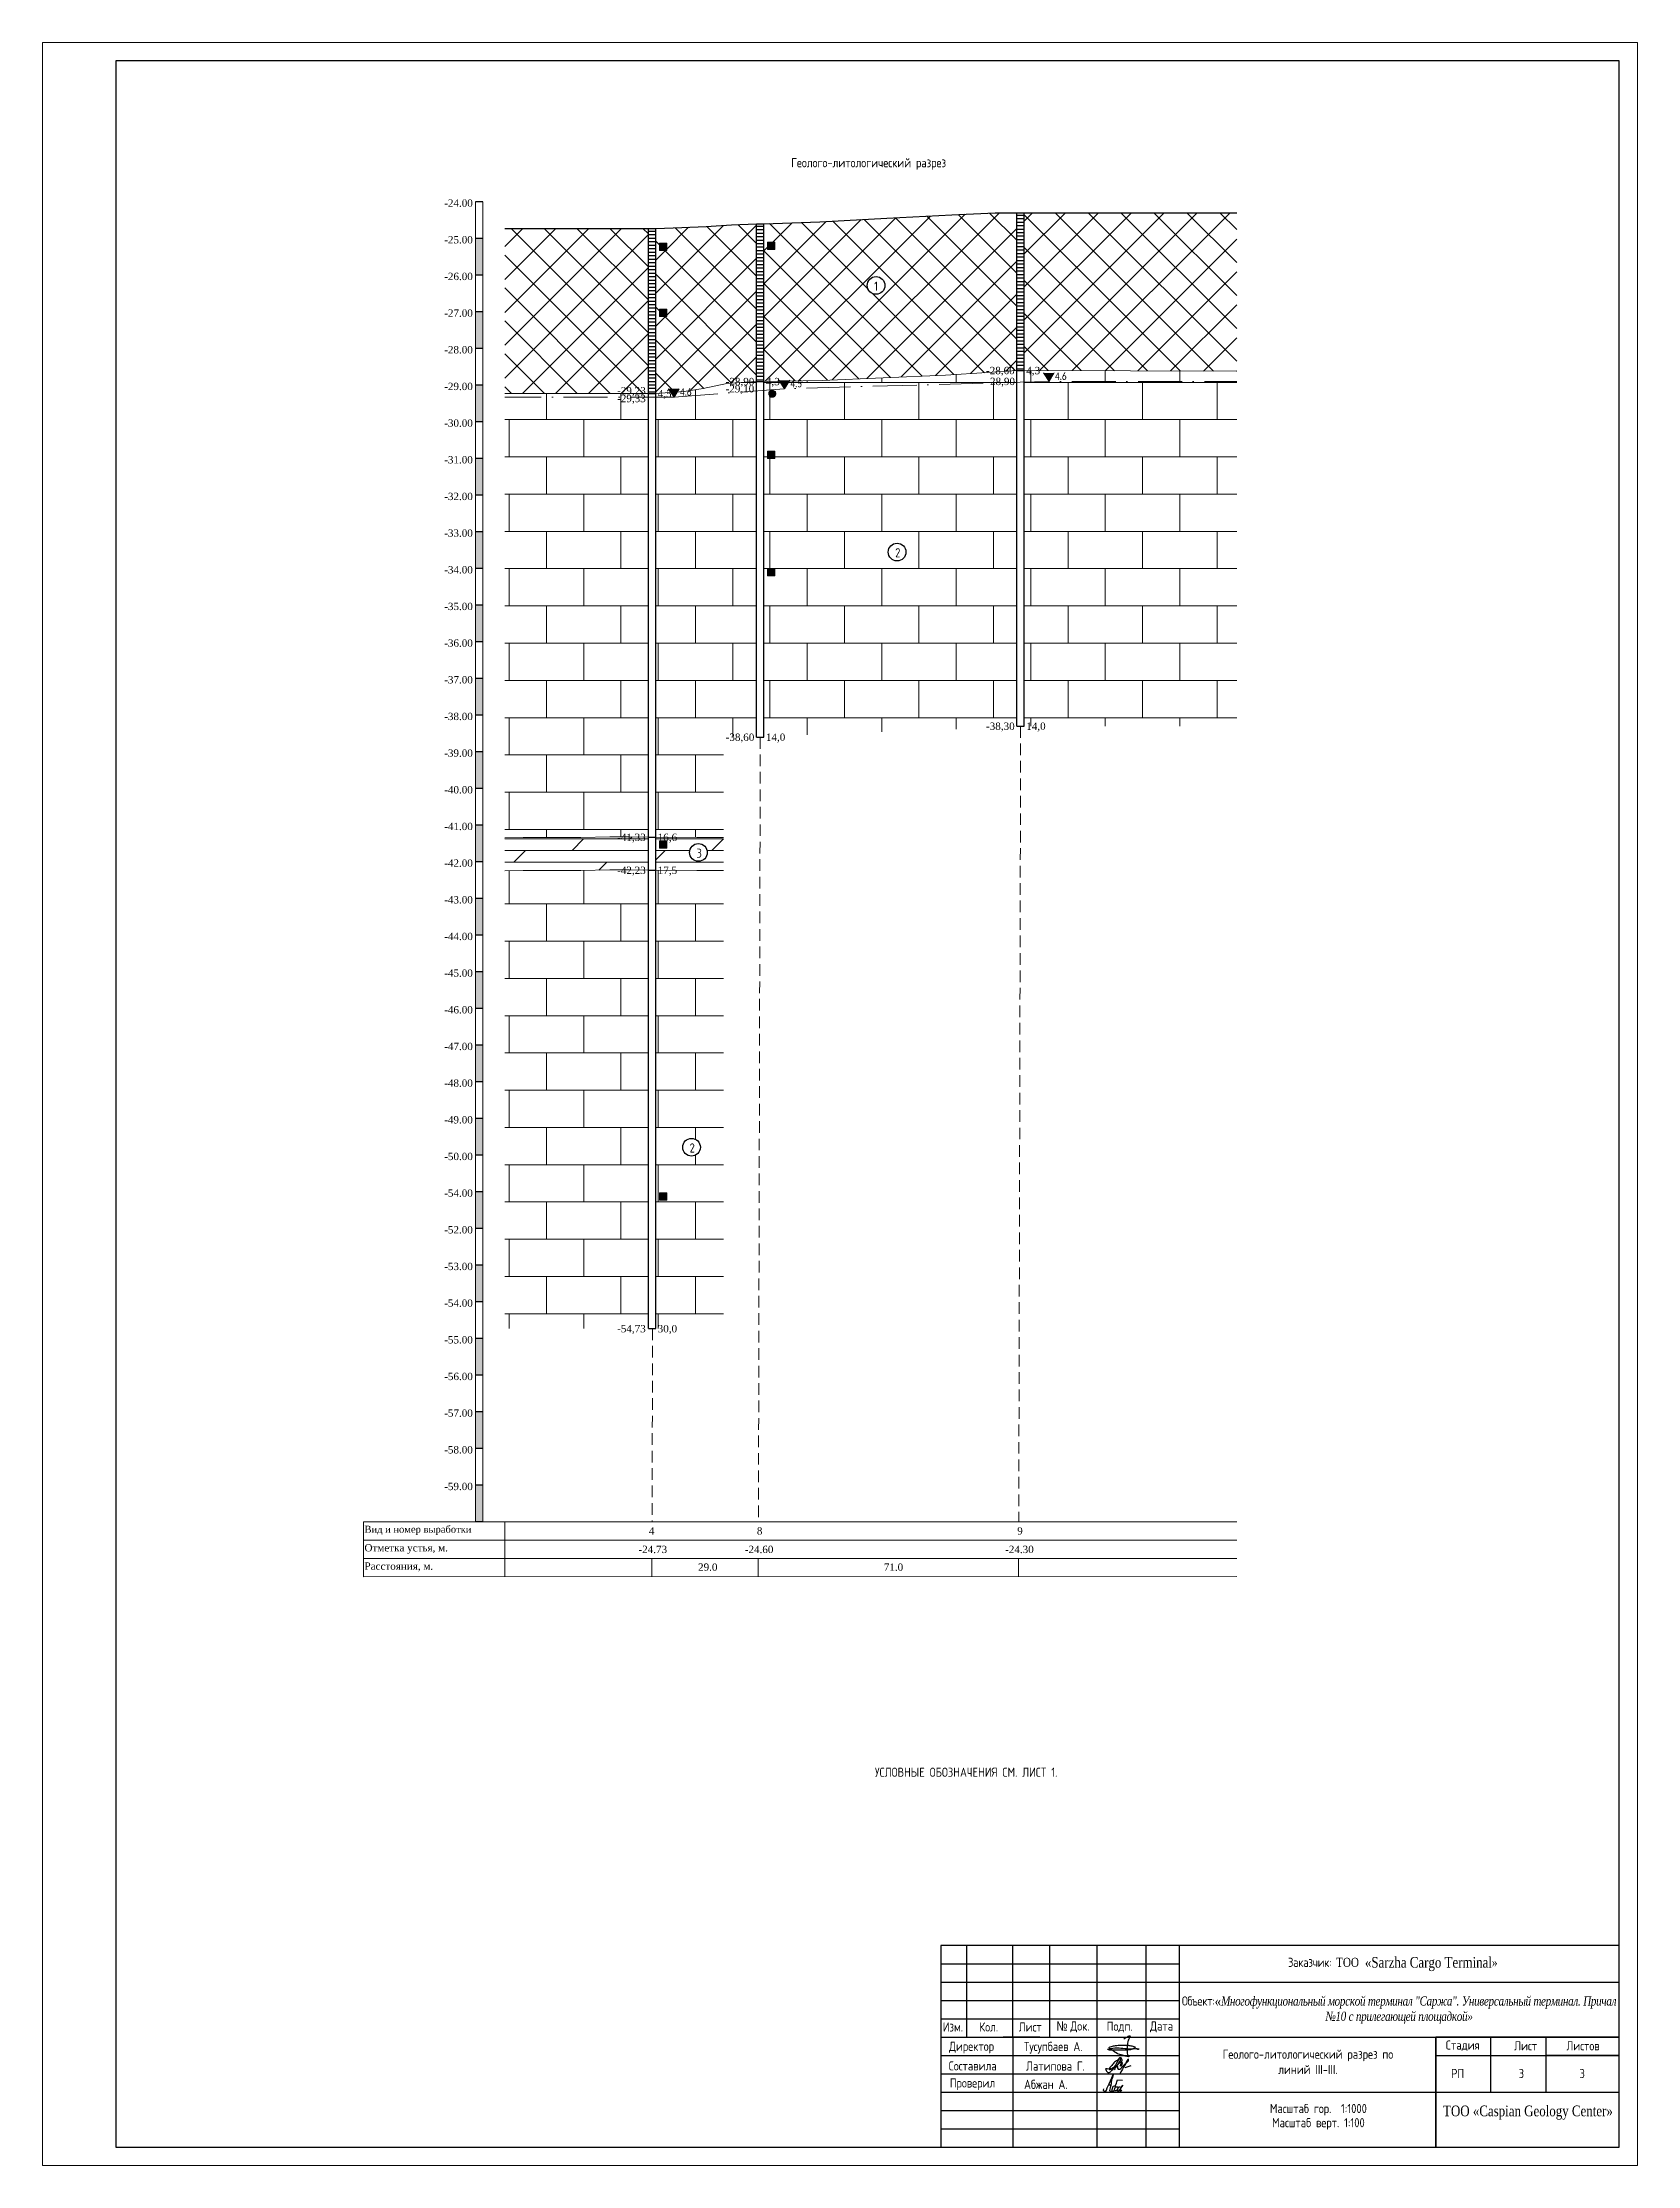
# Model space of a CAD drawing. Header units: millimetres. Extents: x 19501 to 20861, y 4502 to 5081.
# Drawn here: x 20426 to 20861, y 4502 to 5081 of the extents above; entities that cross this region are included whole.
import ezdxf

# ---------------------------------------------------------------- set-up
doc = ezdxf.new("R2010")
doc.units = ezdxf.units.MM
for name, pattern in [('ACAD_ISO03W100', [30, 12, -18]), ('ACAD_ISO10W100', [18, 12, -3, 0, -3]), ('HIDDEN2', [4.7625, 3.175, -1.5875])]:
    doc.linetypes.add(name, pattern=pattern)
for name, color, linetype, lineweight in [('ВодаГ', 160, 'ACAD_ISO03W100', 25), ('Известняк', 86, 'Continuous', 15), ('Мергель полускальный', 137, 'Continuous', 15), ('монолит', 1, 'Continuous', 9), ('Насып-навал грунта', 36, 'Continuous', 15), ('Рамка 1', 3, 'Continuous', 50)]:
    doc.layers.add(name, color=color, linetype=linetype, lineweight=lineweight)
doc.layers.add('керн', color=7, linetype='Continuous')
doc.layers.add('Рамка проb', color=7, linetype='Continuous')
doc.styles.add('roman', font='times.ttf')
doc.styles.add('simples.shx', font='simplex.shx', dxfattribs={"width": 0.8, "height": 2.5})
doc.styles.add('STYLE1', font='simplex.shx', dxfattribs={"width": 0.8})

msp = doc.modelspace()

# ---------------------------------------------------------------- hatches: boundary and pattern name
h = msp.add_hatch()
h.set_pattern_fill('LINE', color=256, scale=0.3)
h.set_pattern_definition([(0, (-730781.7391, -5112699.8609), (0, 0.9525), [])])
h.paths.add_polyline_path([(20621.14, 4988.85), (20623.14, 4988.85), (20623.14, 5031.85), (20621.14, 5031.85)])
h = msp.add_hatch()
h.set_pattern_fill('LINE', color=256, scale=0.3)
h.set_pattern_definition([(0, (-730710.7391, -5112696.8609), (0, 0.9525), [])])
h.paths.add_polyline_path([(20692.14, 4991.85), (20694.14, 4991.85), (20694.14, 5034.85), (20692.14, 5034.85)])
at = {"lineweight": 13}
for points in [[(20546.53, 5027.85), (20544.53, 5027.85), (20544.53, 5017.85), (20546.53, 5017.85)], [(20546.53, 5007.85), (20544.53, 5007.85), (20544.53, 4997.85), (20546.53, 4997.85)], [(20546.53, 4987.85), (20544.53, 4987.85), (20544.53, 4977.85), (20546.53, 4977.85)], [(20546.53, 4967.85), (20544.53, 4967.85), (20544.53, 4957.85), (20546.53, 4957.85)], [(20546.53, 4947.85), (20544.53, 4947.85), (20544.53, 4937.85), (20546.53, 4937.85)], [(20546.53, 4927.85), (20544.53, 4927.85), (20544.53, 4917.85), (20546.53, 4917.85)], [(20546.53, 4907.85), (20544.53, 4907.85), (20544.53, 4897.85), (20546.53, 4897.85)], [(20546.53, 4887.85), (20544.53, 4887.85), (20544.53, 4877.85), (20546.53, 4877.85)], [(20546.53, 4867.85), (20544.53, 4867.85), (20544.53, 4857.85), (20546.53, 4857.85)], [(20546.53, 4847.85), (20544.53, 4847.85), (20544.53, 4837.85), (20546.53, 4837.85)], [(20546.53, 4827.85), (20544.53, 4827.85), (20544.53, 4817.85), (20546.53, 4817.85)], [(20546.53, 4807.85), (20544.53, 4807.85), (20544.53, 4797.85), (20546.53, 4797.85)], [(20546.53, 4787.85), (20544.53, 4787.85), (20544.53, 4777.85), (20546.53, 4777.85)], [(20546.53, 4767.85), (20544.53, 4767.85), (20544.53, 4757.85), (20546.53, 4757.85)], [(20546.53, 4747.85), (20544.53, 4747.85), (20544.53, 4737.85), (20546.53, 4737.85)], [(20546.53, 4727.85), (20544.53, 4727.85), (20544.53, 4717.85), (20546.53, 4717.85)], [(20546.53, 4707.85), (20544.53, 4707.85), (20544.53, 4697.85), (20546.53, 4697.85)], [(20546.53, 4687.85), (20544.53, 4687.85), (20544.53, 4677.85), (20546.53, 4677.85)]]:
    msp.add_hatch(color=251, dxfattribs=at).paths.add_polyline_path(points)
h = msp.add_hatch()
h.set_pattern_fill('LINE', color=256, scale=0.3)
h.set_pattern_definition([(0, (-730811.2399, -5112703.1609), (0, 0.9525), [])])
h.paths.add_polyline_path([(20591.64, 4985.55), (20593.64, 4985.55), (20593.64, 5030.55), (20591.64, 5030.55)])
at = {"lineweight": 13, "ltscale": 0.5}
for points in [[(20702.33, 4991.13), (20699.37, 4991.13), (20700.92, 4988.85)], [(20600.05, 4986.83), (20597.09, 4986.83), (20598.64, 4984.55)], [(20630.18, 4989.13), (20627.22, 4989.13), (20628.77, 4986.85)]]:
    msp.add_hatch(color=5, dxfattribs=at).paths.add_polyline_path(points)
at = {"layer": 'ВодаГ', "lineweight": 13, "ltscale": 0.2}
msp.add_hatch(color=256, dxfattribs=at).paths.add_polyline_path([(20626.39, 4985.55, 1), (20624.32, 4985.55, 1)])
at = {"layer": 'Известняк'}
h = msp.add_hatch(dxfattribs=at)
h.set_pattern_fill('AR-B816', color=256, scale=0.05, style=0)
h.paths.add_polyline_path([(20591.64, 4985.55), (20552.49, 4985.55), (20552.49, 4864.38), (20557.54, 4864.47), (20565.68, 4864.47), (20573.25, 4864.44), (20581.15, 4864.6), (20586.54, 4864.6), (20591.64, 4864.55)])
h.paths.add_polyline_path([(20621.14, 4988.85), (20613.02, 4988.3), (20606.62, 4986.88), (20601.45, 4986.11), (20599.52, 4985.97), (20598.64, 4984.55), (20597.76, 4985.84), (20593.64, 4985.55), (20593.64, 4864.55), (20604.85, 4864.49), (20612.18, 4864.44), (20612.18, 4891.96), (20621.14, 4891.85)])
h.paths.add_polyline_path([(20692.14, 4991.85), (20684.07, 4991.26), (20672.69, 4990.53), (20655.7, 4989.85), (20639.02, 4989.1), (20630.08, 4988.96), (20628.77, 4986.85), (20627.37, 4988.92), (20623.14, 4988.85), (20623.14, 4891.85), (20647.45, 4893.03), (20673.96, 4893.87), (20692.14, 4894.85)])
h.paths.add_polyline_path([(20657.07, 4942.29, -1), (20661.89, 4942.29, -1)], flags=16)
h.paths.add_polyline_path([(20626.14, 4935.85), (20624.14, 4935.85), (20624.14, 4937.85), (20626.14, 4937.85)], flags=16)
h.paths.add_polyline_path([(20626.14, 4967.85), (20624.14, 4967.85), (20624.14, 4969.85), (20626.14, 4969.85)], flags=16)
h.paths.add_polyline_path([(20624.32, 4985.55, -1), (20626.39, 4985.55, -1)], flags=16)
h.paths.add_polyline_path([(20752.09, 4991.6), (20694.14, 4991.85), (20694.14, 4894.85), (20752.09, 4894.85)])
h.paths.add_polyline_path([(20591.64, 4855.55), (20586.54, 4855.6), (20581.15, 4855.6), (20573.25, 4855.44), (20565.68, 4855.47), (20557.54, 4855.47), (20552.49, 4855.38), (20552.49, 4730.55), (20591.64, 4730.55)])
h.paths.add_polyline_path([(20612.18, 4855.44), (20604.85, 4855.49), (20593.64, 4855.55), (20593.64, 4730.55), (20612.18, 4730.55)])
h.paths.add_polyline_path([(20605.82, 4779.98, -1), (20601.01, 4779.98, -1)], flags=16)
h.paths.add_polyline_path([(20596.64, 4767.55), (20596.64, 4765.55), (20594.64, 4765.55), (20594.64, 4767.55)], flags=16)
h.paths.add_polyline_path([(20582.51, 4982.03), (20591.14, 4982.03), (20591.14, 4986.3), (20582.51, 4986.3)], flags=9)
h.paths.add_polyline_path([(20582.51, 4984.16), (20591.14, 4984.16), (20591.14, 4988.43), (20582.51, 4988.43)], flags=9)
h.paths.add_polyline_path([(20582.51, 4862.36), (20591.14, 4862.36), (20591.14, 4866.63), (20582.51, 4866.63)], flags=9)
h.paths.add_polyline_path([(20612.09, 4984.69), (20620.72, 4984.69), (20620.72, 4988.96), (20612.09, 4988.96)], flags=9)
h.paths.add_polyline_path([(20612.13, 4986.66), (20620.75, 4986.66), (20620.75, 4990.93), (20612.13, 4990.93)], flags=9)
h.paths.add_polyline_path([(20593.65, 4983.36), (20598.35, 4983.36), (20598.35, 4987.63), (20593.65, 4987.63)], flags=24)
h.paths.add_polyline_path([(20599.71, 4983.56), (20603.9, 4983.56), (20603.9, 4988.41), (20599.71, 4988.41)], flags=24)
h.paths.add_polyline_path([(20593.35, 4862.36), (20599.52, 4862.36), (20599.52, 4866.63), (20593.35, 4866.63)], flags=9)
h.paths.add_polyline_path([(20612.13, 4889.66), (20620.75, 4889.66), (20620.75, 4893.93), (20612.13, 4893.93)], flags=24)
h.paths.add_polyline_path([(20683.2, 4986.69), (20691.83, 4986.69), (20691.83, 4990.96), (20683.2, 4990.96)], flags=24)
h.paths.add_polyline_path([(20658.33, 4940.22), (20660.92, 4940.22), (20660.92, 4943.97), (20658.33, 4943.97)], flags=8)
h.paths.add_polyline_path([(20683.13, 4989.66), (20691.75, 4989.66), (20691.75, 4993.93), (20683.13, 4993.93)], flags=9)
h.paths.add_polyline_path([(20623.15, 4986.66), (20627.85, 4986.66), (20627.85, 4990.93), (20623.15, 4990.93)], flags=24)
h.paths.add_polyline_path([(20629.84, 4985.88), (20634.03, 4985.88), (20634.03, 4990.73), (20629.84, 4990.73)], flags=24)
h.paths.add_polyline_path([(20683.13, 4892.66), (20691.75, 4892.66), (20691.75, 4896.93), (20683.13, 4896.93)], flags=25)
h.paths.add_polyline_path([(20622.85, 4889.66), (20629.02, 4889.66), (20629.02, 4893.93), (20622.85, 4893.93)], flags=9)
h.paths.add_polyline_path([(20694.15, 4989.66), (20698.85, 4989.66), (20698.85, 4993.93), (20694.15, 4993.93)], flags=9)
h.paths.add_polyline_path([(20701.98, 4987.86), (20706.17, 4987.86), (20706.17, 4992.71), (20701.98, 4992.71)], flags=9)
h.paths.add_polyline_path([(20693.85, 4892.66), (20700.02, 4892.66), (20700.02, 4896.93), (20693.85, 4896.93)], flags=9)
h.paths.add_polyline_path([(20582.51, 4853.36), (20591.14, 4853.36), (20591.14, 4857.63), (20582.51, 4857.63)], flags=9)
h.paths.add_polyline_path([(20582.51, 4728.36), (20591.14, 4728.36), (20591.14, 4732.63), (20582.51, 4732.63)], flags=9)
h.paths.add_polyline_path([(20602.27, 4777.91), (20604.85, 4777.91), (20604.85, 4781.66), (20602.27, 4781.66)], flags=8)
h.paths.add_polyline_path([(20593.35, 4853.36), (20599.52, 4853.36), (20599.52, 4857.63), (20593.35, 4857.63)], flags=9)
h.paths.add_polyline_path([(20593.58, 4728.36), (20599.75, 4728.36), (20599.75, 4732.63), (20593.58, 4732.63)], flags=9)
at = {"layer": 'керн', "lineweight": 13, "ltscale": 0.9}
for points in [[(20626.14, 4967.85), (20626.14, 4969.85), (20624.14, 4969.85), (20624.14, 4967.85)], [(20626.14, 4935.85), (20626.14, 4937.85), (20624.14, 4937.85), (20624.14, 4935.85)], [(20596.64, 4861.55), (20596.64, 4863.55), (20594.64, 4863.55), (20594.64, 4861.55)], [(20596.64, 4765.55), (20596.64, 4767.55), (20594.64, 4767.55), (20594.64, 4765.55)]]:
    msp.add_hatch(color=8, dxfattribs=at).paths.add_polyline_path(points)
at = {"layer": 'Мергель полускальный'}
h = msp.add_hatch(dxfattribs=at)
h.set_pattern_fill('DOLMIT', color=256, scale=0.5, style=0)
h.paths.add_polyline_path([(20591.64, 4864.55), (20586.54, 4864.6), (20581.15, 4864.6), (20573.25, 4864.44), (20565.68, 4864.47), (20557.54, 4864.47), (20552.49, 4864.38), (20552.49, 4855.38), (20557.54, 4855.47), (20565.68, 4855.47), (20573.25, 4855.44), (20581.15, 4855.6), (20586.54, 4855.6), (20591.64, 4855.55)])
h.paths.add_polyline_path([(20612.18, 4864.44), (20604.85, 4864.49), (20593.64, 4864.55), (20593.64, 4855.55), (20604.85, 4855.49), (20612.18, 4855.44)])
h.paths.add_polyline_path([(20596.64, 4861.55), (20594.64, 4861.55), (20594.64, 4863.55), (20596.64, 4863.55)], flags=16)
h.paths.add_polyline_path([(20602.9, 4860.37, -1), (20607.71, 4860.37, -1)], flags=16)
h.paths.add_polyline_path([(20582.51, 4853.36), (20591.14, 4853.36), (20591.14, 4857.63), (20582.51, 4857.63)], flags=9)
h.paths.add_polyline_path([(20582.51, 4862.36), (20591.14, 4862.36), (20591.14, 4866.63), (20582.51, 4866.63)], flags=9)
h.paths.add_polyline_path([(20604.16, 4858.3), (20606.74, 4858.3), (20606.74, 4862.05), (20604.16, 4862.05)], flags=8)
h.paths.add_polyline_path([(20593.35, 4853.36), (20599.52, 4853.36), (20599.52, 4857.63), (20593.35, 4857.63)], flags=9)
h.paths.add_polyline_path([(20593.35, 4862.36), (20599.52, 4862.36), (20599.52, 4866.63), (20593.35, 4866.63)], flags=9)
at = {"layer": 'монолит', "lineweight": 13, "ltscale": 0.9}
for points in [[(20596.64, 5024.55), (20596.64, 5026.55), (20594.64, 5026.55), (20594.64, 5024.55)], [(20626.14, 5024.85), (20626.14, 5026.85), (20624.14, 5026.85), (20624.14, 5024.85)], [(20596.64, 5006.55), (20596.64, 5008.55), (20594.64, 5008.55), (20594.64, 5006.55)]]:
    msp.add_hatch(color=256, dxfattribs=at).paths.add_polyline_path(points)
at = {"layer": 'Насып-навал грунта', "lineweight": 13}
h = msp.add_hatch(dxfattribs=at)
h.set_pattern_fill('NET', color=256, scale=2, angle=45, style=0)
h.paths.add_polyline_path([(20591.64, 5030.55), (20552.49, 5030.55), (20552.49, 4985.55), (20591.64, 4985.55)])
h.paths.add_polyline_path([(20621.14, 5031.85), (20614.3, 5031.52), (20607.44, 5031.04), (20600.77, 5030.8), (20593.64, 5030.55), (20593.64, 4985.55), (20601.45, 4986.11), (20606.62, 4986.88), (20613.02, 4988.3), (20621.14, 4988.85)])
h.paths.add_polyline_path([(20596.64, 5006.55), (20594.64, 5006.55), (20594.64, 5008.55), (20596.64, 5008.55)], flags=16)
h.paths.add_polyline_path([(20596.64, 5024.55), (20594.64, 5024.55), (20594.64, 5026.55), (20596.64, 5026.55)], flags=16)
h.paths.add_polyline_path([(20692.14, 5034.85), (20686.2, 5034.83), (20674.36, 5034.22), (20656.68, 5033.36), (20638.39, 5032.38), (20623.14, 5031.85), (20623.14, 4988.85), (20639.02, 4989.1), (20655.7, 4989.85), (20672.69, 4990.53), (20684.07, 4991.26), (20692.14, 4991.85)])
h.paths.add_polyline_path([(20651.34, 5015, -1), (20656.15, 5015, -1)], flags=16)
h.paths.add_polyline_path([(20626.14, 5024.85), (20624.14, 5024.85), (20624.14, 5026.85), (20626.14, 5026.85)], flags=16)
h.paths.add_polyline_path([(20752.09, 5034.85), (20694.14, 5034.85), (20694.14, 4991.85), (20752.09, 4991.6)])
h.paths.add_polyline_path([(20582.51, 4982.03), (20591.14, 4982.03), (20591.14, 4986.3), (20582.51, 4986.3)], flags=9)
h.paths.add_polyline_path([(20582.51, 4984.16), (20591.14, 4984.16), (20591.14, 4988.43), (20582.51, 4988.43)], flags=9)
h.paths.add_polyline_path([(20612.09, 4984.69), (20620.72, 4984.69), (20620.72, 4988.96), (20612.09, 4988.96)], flags=9)
h.paths.add_polyline_path([(20612.13, 4986.66), (20620.75, 4986.66), (20620.75, 4990.93), (20612.13, 4990.93)], flags=24)
h.paths.add_polyline_path([(20593.65, 4983.36), (20598.35, 4983.36), (20598.35, 4987.63), (20593.65, 4987.63)], flags=9)
h.paths.add_polyline_path([(20599.71, 4983.56), (20603.9, 4983.56), (20603.9, 4988.41), (20599.71, 4988.41)], flags=9)
h.paths.add_polyline_path([(20652.6, 5012.93), (20654.32, 5012.93), (20654.32, 5016.68), (20652.6, 5016.68)], flags=8)
h.paths.add_polyline_path([(20683.13, 4989.66), (20691.75, 4989.66), (20691.75, 4993.93), (20683.13, 4993.93)], flags=25)
h.paths.add_polyline_path([(20623.15, 4986.66), (20627.85, 4986.66), (20627.85, 4990.93), (20623.15, 4990.93)], flags=9)
h.paths.add_polyline_path([(20629.84, 4985.88), (20634.03, 4985.88), (20634.03, 4990.73), (20629.84, 4990.73)], flags=9)
h.paths.add_polyline_path([(20694.15, 4989.66), (20698.85, 4989.66), (20698.85, 4993.93), (20694.15, 4993.93)], flags=9)
h.paths.add_polyline_path([(20701.98, 4987.86), (20706.17, 4987.86), (20706.17, 4992.71), (20701.98, 4992.71)], flags=9)

# ---------------------------------------------------------------- linework, layer by layer
at = {"color": 7, "lineweight": 13}
for p, q in [((20544.53, 5037.85), (20544.53, 4677.85)), ((20546.53, 4677.85), (20546.53, 5037.85)), ((20513.99, 4677.85), (20513.99, 4662.85)), ((20513.99, 4677.85), (20752.09, 4677.85)), ((20513.99, 4672.85), (20752.09, 4672.85)), ((20513.99, 4667.85), (20752.09, 4667.85)), ((20592.63, 4667.85), (20592.63, 4662.86)), ((20621.63, 4667.85), (20621.63, 4662.86)), ((20692.63, 4667.85), (20692.63, 4662.86)), ((20513.99, 4662.85), (20752.09, 4662.87))]:
    msp.add_line(p, q, dxfattribs=at)
at = {"color": 7}
for p, q in [((20546.53, 5037.85), (20544.53, 5037.85)), ((20546.53, 5037.85), (20544.53, 5037.85)), ((20546.53, 5027.85), (20544.53, 5027.85)), ((20546.53, 5027.85), (20544.53, 5027.85)), ((20546.53, 5017.85), (20544.53, 5017.85)), ((20546.53, 5017.85), (20544.53, 5017.85)), ((20546.53, 5007.85), (20544.53, 5007.85)), ((20546.53, 5007.85), (20544.53, 5007.85)), ((20546.53, 4997.85), (20544.53, 4997.85)), ((20546.53, 4997.85), (20544.53, 4997.85)), ((20546.53, 4987.85), (20544.53, 4987.85)), ((20546.53, 4987.85), (20544.53, 4987.85)), ((20546.53, 4977.85), (20544.53, 4977.85)), ((20546.53, 4977.85), (20544.53, 4977.85)), ((20546.53, 4967.85), (20544.53, 4967.85)), ((20546.53, 4967.85), (20544.53, 4967.85)), ((20546.53, 4957.85), (20544.53, 4957.85)), ((20546.53, 4957.85), (20544.53, 4957.85)), ((20546.53, 4947.85), (20544.53, 4947.85)), ((20546.53, 4947.85), (20544.53, 4947.85)), ((20546.53, 4937.85), (20544.53, 4937.85)), ((20546.53, 4937.85), (20544.53, 4937.85)), ((20546.53, 4927.85), (20544.53, 4927.85)), ((20546.53, 4927.85), (20544.53, 4927.85)), ((20546.53, 4917.85), (20544.53, 4917.85)), ((20546.53, 4917.85), (20544.53, 4917.85)), ((20546.53, 4907.85), (20544.53, 4907.85)), ((20546.53, 4907.85), (20544.53, 4907.85)), ((20546.53, 4897.85), (20544.53, 4897.85)), ((20546.53, 4897.85), (20544.53, 4897.85)), ((20546.53, 4887.85), (20544.53, 4887.85)), ((20546.53, 4887.85), (20544.53, 4887.85)), ((20546.53, 4877.85), (20544.53, 4877.85)), ((20546.53, 4877.85), (20544.53, 4877.85)), ((20546.53, 4867.85), (20544.53, 4867.85)), ((20546.53, 4867.85), (20544.53, 4867.85)), ((20546.53, 4857.85), (20544.53, 4857.85)), ((20546.53, 4857.85), (20544.53, 4857.85)), ((20546.53, 4847.85), (20544.53, 4847.85)), ((20546.53, 4847.85), (20544.53, 4847.85)), ((20546.53, 4837.85), (20544.53, 4837.85)), ((20546.53, 4837.85), (20544.53, 4837.85)), ((20546.53, 4827.85), (20544.53, 4827.85)), ((20546.53, 4827.85), (20544.53, 4827.85)), ((20546.53, 4817.85), (20544.53, 4817.85)), ((20546.53, 4817.85), (20544.53, 4817.85)), ((20546.53, 4807.85), (20544.53, 4807.85)), ((20546.53, 4807.85), (20544.53, 4807.85)), ((20546.53, 4797.85), (20544.53, 4797.85)), ((20546.53, 4797.85), (20544.53, 4797.85)), ((20546.53, 4787.85), (20544.53, 4787.85)), ((20546.53, 4787.85), (20544.53, 4787.85)), ((20546.53, 4777.85), (20544.53, 4777.85)), ((20546.53, 4777.85), (20544.53, 4777.85)), ((20546.53, 4767.85), (20544.53, 4767.85)), ((20546.53, 4767.85), (20544.53, 4767.85)), ((20546.53, 4757.85), (20544.53, 4757.85)), ((20546.53, 4757.85), (20544.53, 4757.85)), ((20546.53, 4747.85), (20544.53, 4747.85)), ((20546.53, 4747.85), (20544.53, 4747.85)), ((20546.53, 4737.85), (20544.53, 4737.85)), ((20546.53, 4737.85), (20544.53, 4737.85)), ((20546.53, 4727.85), (20544.53, 4727.85)), ((20546.53, 4727.85), (20544.53, 4727.85)), ((20546.53, 4717.85), (20544.53, 4717.85)), ((20546.53, 4717.85), (20544.53, 4717.85)), ((20546.53, 4707.85), (20544.53, 4707.85)), ((20546.53, 4707.85), (20544.53, 4707.85)), ((20546.53, 4697.85), (20544.53, 4697.85)), ((20546.53, 4697.85), (20544.53, 4697.85)), ((20546.53, 4687.85), (20544.53, 4687.85)), ((20546.53, 4687.85), (20544.53, 4687.85)), ((20546.53, 4677.85), (20544.53, 4677.85)), ((20546.53, 4677.85), (20544.53, 4677.85))]:
    msp.add_line(p, q, dxfattribs=at)
for p, q in [((20621.14, 4891.85), (20621.14, 5031.85)), ((20623.14, 4891.85), (20623.14, 5031.85)), ((20692.14, 4894.85), (20692.14, 5034.85)), ((20694.14, 4894.85), (20694.14, 5034.85)), ((20591.64, 4730.55), (20591.64, 5030.55)), ((20593.64, 4730.55), (20593.64, 5030.55)), ((20856.41, 4562.27), (20671.41, 4562.27)), ((20671.41, 4562.27), (20671.41, 4507.27)), ((20671.41, 4557.27), (20736.41, 4557.27)), ((20678.41, 4562.27), (20678.41, 4537.27)), ((20691.08, 4537.27), (20691.08, 4562.27)), ((20701.08, 4562.27), (20701.08, 4537.27)), ((20714.08, 4507.27), (20714.08, 4562.27)), ((20727.39, 4507.27), (20727.39, 4562.27)), ((20736.41, 4562.27), (20736.41, 4507.27)), ((20671.41, 4552.27), (20856.41, 4552.27)), ((20671.41, 4547.27), (20736.41, 4547.27)), ((20671.41, 4542.27), (20736.41, 4542.27)), ((20671.41, 4537.27), (20856.41, 4537.27)), ((20678.41, 4537.27), (20688.41, 4537.27)), ((20698.41, 4537.27), (20688.41, 4537.27)), ((20691.08, 4537.27), (20691.08, 4507.27)), ((20806.41, 4537.27), (20806.41, 4532.27)), ((20856.41, 4537.27), (20806.41, 4537.27)), ((20806.41, 4507.27), (20806.41, 4537.27)), ((20806.41, 4537.27), (20806.41, 4507.27)), ((20821.41, 4522.27), (20821.41, 4537.27)), ((20821.41, 4537.27), (20836.41, 4537.27)), ((20671.41, 4532.27), (20736.41, 4532.27)), ((20806.41, 4532.27), (20856.41, 4532.27)), ((20856.41, 4532.27), (20836.41, 4532.27)), ((20671.41, 4527.27), (20736.41, 4527.27)), ((20671.41, 4522.27), (20856.41, 4522.27)), ((20671.41, 4517.27), (20736.41, 4517.27)), ((20671.41, 4512.27), (20736.41, 4512.27))]:
    msp.add_line(p, q)
at = {"color": 5, "lineweight": 13, "ltscale": 0.5}
for p, q in [((20700.92, 4988.85), (20699.37, 4991.13)), ((20702.33, 4991.13), (20700.92, 4988.85)), ((20598.64, 4984.55), (20597.09, 4986.83)), ((20600.05, 4986.83), (20598.64, 4984.55)), ((20628.77, 4986.85), (20627.22, 4989.13)), ((20630.18, 4989.13), (20628.77, 4986.85))]:
    msp.add_line(p, q, dxfattribs=at)
at = {"linetype": 'HIDDEN2', "lineweight": 13}
for p, q in [((20693.17, 4894.85), (20692.66, 4677.85)), ((20622.16, 4891.85), (20621.66, 4677.85)), ((20592.79, 4730.55), (20592.66, 4677.85))]:
    msp.add_line(p, q, dxfattribs=at)
at = {"linetype": 'Continuous'}
msp.add_line((20836.41, 4537.27), (20836.41, 4522.27), dxfattribs=at)
at = {"color": 7, "lineweight": 30}
msp.add_lwpolyline([(20552.49, 5030.55), (20593.64, 5030.55), (20600.77, 5030.8), (20607.44, 5031.04), (20614.3, 5031.52), (20621.14, 5031.85), (20623.14, 5031.85), (20638.39, 5032.38), (20656.68, 5033.36), (20674.36, 5034.22), (20686.2, 5034.83), (20692.14, 5034.85), (20694.14, 5034.85), (20752.09, 5034.85)], dxfattribs=at)
at = {"color": 7, "lineweight": 15}
for points in [[(20552.49, 4985.55), (20593.64, 4985.55), (20601.45, 4986.11), (20606.62, 4986.88), (20613.02, 4988.3), (20621.14, 4988.85), (20623.14, 4988.85), (20639.02, 4989.1), (20655.7, 4989.85), (20672.69, 4990.53), (20684.07, 4991.26), (20692.14, 4991.85), (20694.14, 4991.85), (20752.09, 4991.6)], [(20552.49, 4864.38), (20552.49, 4864.38), (20557.54, 4864.47), (20565.68, 4864.47), (20573.25, 4864.44), (20581.15, 4864.6), (20586.54, 4864.6), (20591.64, 4864.55), (20593.64, 4864.55), (20604.85, 4864.49), (20612.18, 4864.44)], [(20552.49, 4855.38), (20552.49, 4855.38), (20557.54, 4855.47), (20565.68, 4855.47), (20573.25, 4855.44), (20581.15, 4855.6), (20586.54, 4855.6), (20591.64, 4855.55), (20593.64, 4855.55), (20604.85, 4855.49), (20612.18, 4855.44)]]:
    msp.add_lwpolyline(points, dxfattribs=at)
for points in [[(20692.14, 4991.85), (20694.14, 4991.85)], [(20591.64, 4985.55), (20593.64, 4985.55)], [(20621.14, 4988.85), (20623.14, 4988.85)], [(20692.14, 4894.85), (20694.14, 4894.85)], [(20621.14, 4891.85), (20623.14, 4891.85)], [(20591.64, 4864.55), (20593.64, 4864.55)], [(20591.64, 4855.55), (20593.64, 4855.55)], [(20591.64, 4730.55), (20593.64, 4730.55)]]:
    msp.add_lwpolyline(points)
at = {"color": 7, "lineweight": 13}
msp.add_lwpolyline([(20552.49, 4677.85), (20552.49, 4662.85)], dxfattribs=at)
at = {"color": 160, "elevation": 14.21}
msp.add_lwpolyline([(20721.68, 4529.03), (20723.31, 4529.56)], dxfattribs=at)
at = {"color": 160}
for points in [[(20715.77, 4523.21), (20715.71, 4522.83), (20715.88, 4522.61), (20716.4, 4522.57), (20716.63, 4522.85), (20716.77, 4523.45), (20717.03, 4524), (20717.31, 4524.56), (20718.02, 4526.22), (20718.38, 4527.14), (20718.29, 4526.62), (20718.13, 4526), (20717.98, 4525.62), (20717.84, 4524.73), (20717.75, 4524.1), (20717.59, 4523.49), (20717.44, 4522.73), (20717.56, 4522.58), (20717.93, 4522.57), (20718.04, 4522.68), (20718.15, 4522.53), (20718.58, 4522.55), (20718.78, 4522.85), (20718.87, 4523.32), (20719.03, 4523.7), (20719.08, 4523.9), (20718.65, 4523.88), (20718.37, 4523.87), (20718.24, 4523.65), (20718.18, 4523.46), (20718.09, 4523.2), (20718.01, 4522.92), (20718.04, 4522.68)], [(20717.18, 4524.3), (20717.77, 4524.28)], [(20719.03, 4523.7), (20719.44, 4523.71), (20719.65, 4523.69), (20719.65, 4523.33), (20719.56, 4523.11), (20719.32, 4522.77), (20719.2, 4522.68), (20718.93, 4522.64)], [(20719.08, 4523.9), (20719.16, 4524.25), (20719.27, 4524.72), (20719.37, 4525.14), (20719.61, 4525.66), (20720.95, 4525.55)], [(20719.85, 4523.65), (20719.65, 4523.33), (20719.46, 4522.74), (20719.43, 4522.63)], [(20720.26, 4523.63), (20719.96, 4523.61), (20719.81, 4523.44), (20719.65, 4523.33), (20719.61, 4523), (20719.58, 4522.73), (20719.62, 4522.57), (20719.95, 4522.56), (20720.34, 4522.97), (20720.52, 4523.49), (20720.75, 4523.94), (20721, 4524.18), (20720.52, 4523.49), (20720.34, 4522.97), (20720.3, 4522.57), (20720.57, 4522.67), (20720.73, 4522.92)]]:
    msp.add_lwpolyline(points, dxfattribs=at)
at = {"ltscale": 3}
for centre in [(20653.74, 5015), (20659.48, 4942.29), (20605.3, 4860.37), (20603.41, 4779.98)]:
    msp.add_circle(centre, 2.41, dxfattribs=at)
at = {"color": 5, "lineweight": 25}
msp.add_spline([(20721.34, 4536.81), (20721.88, 4537.15), (20722.29, 4537.4), (20722.77, 4537.64), (20722.99, 4537.68), (20722.99, 4537.41), (20722.82, 4537.08), (20722.33, 4535.68), (20722.2, 4534.18), (20722.3, 4532.59), (20722.56, 4532.17), (20722.71, 4531.9), (20722.59, 4531.92), (20719.62, 4532.76), (20717.85, 4533.89), (20717.29, 4534.5), (20717.63, 4534.67), (20718.74, 4534.94), (20719.43, 4535.04), (20720.63, 4535.12), (20721.97, 4535.1), (20722.96, 4534.99), (20723.48, 4534.9), (20724.03, 4534.75), (20724.41, 4534.43), (20723.98, 4534.16), (20723.09, 4533.86), (20721.46, 4533.72), (20719.66, 4533.71), (20717.68, 4533.74), (20717.14, 4533.81), (20716.86, 4533.96), (20716.99, 4534.01), (20721.64, 4534.23), (20724.59, 4534.15), (20725.15, 4534.1), (20725.35, 4533.96), (20725.06, 4533.88), (20725.02, 4534.03), (20725.49, 4534.07)], degree=3, dxfattribs=at)
at = {"color": 160}
for points in [[(20717.67, 4528.78, 14.21), (20717.34, 4528.65, 14.21), (20716.73, 4528.61, 14.21), (20716.39, 4528.7, 14.21), (20716.61, 4528.01, 14.21), (20716.99, 4527.66, 14.21), (20717.34, 4527.66, 14.21), (20717.67, 4527.81, 14.21), (20717.85, 4528.06, 14.21), (20718.33, 4528.48, 14.21), (20719.01, 4529.53, 14.21), (20719.83, 4531.05, 14.21), (20720.25, 4531.72, 14.21), (20720.6, 4531.67, 14.21), (20720.31, 4530.88, 14.21), (20719.43, 4529.54, 14.21), (20718.64, 4528.37, 14.21)], [(20719.41, 4529.42, 14.21), (20719.87, 4530, 14.21), (20720.4, 4530.48, 14.21), (20720.67, 4530.61, 14.21), (20720.82, 4530.17, 14.21), (20720.65, 4529.56, 14.21), (20720.43, 4529.38, 14.21), (20720.53, 4529.89, 14.21), (20720.76, 4530.53, 14.21), (20720.84, 4530.9, 14.21), (20720.75, 4531.23, 14.21), (20720.29, 4531.27, 14.21), (20719.72, 4531.05, 14.21), (20718.8, 4530.48, 14.21), (20718.04, 4529.56, 14.21), (20717.36, 4528.7, 14.21), (20717.34, 4528.54, 14.21), (20717.52, 4528.5, 14.21), (20718, 4528.74, 14.21), (20718.93, 4529.29, 14.21), (20719.37, 4529.45, 14.21), (20719.57, 4529.31, 14.21), (20719.56, 4528.79, 14.21), (20720.09, 4528.52, 14.21), (20720.73, 4529.03, 14.21), (20721.53, 4529.86, 14.21), (20722.16, 4530.39, 14.21), (20722.6, 4531.01, 14.21), (20722.56, 4531.28, 14.21), (20722.19, 4530.94, 14.21), (20721.75, 4530.02, 14.21), (20720.64, 4528.06, 14.21), (20720.16, 4527.2, 14.21)]]:
    msp.add_spline(points, degree=3, dxfattribs=at)
at = {"layer": 'ВодаГ', "linetype": 'ACAD_ISO10W100', "lineweight": 18, "flags": 128}
for points in [[(20598.64, 4984.55), (20628.77, 4986.85), (20700.92, 4988.85), (20752.09, 4988.85)], [(20598.64, 4984.55), (20552.49, 4984.55)]]:
    msp.add_lwpolyline(points, dxfattribs=at)
at = {"layer": 'ВодаГ', "lineweight": 13, "ltscale": 0.2}
msp.add_circle((20625.36, 4985.55), 1.04, dxfattribs=at)
at = {"layer": 'Рамка 1', "color": 7, "lineweight": 20}
msp.add_lwpolyline([(20861.41, 5081.27), (20861.41, 4502.27), (20426.41, 4502.27), (20426.41, 5081.27)], close=True, dxfattribs=at)
at = {"layer": 'Рамка 1', "color": 7, "lineweight": 30}
msp.add_lwpolyline([(20856.41, 4507.27), (20856.41, 5076.27), (20446.41, 5076.27), (20446.41, 4507.27)], close=True, dxfattribs=at)
at = {"layer": 'Рамка проb', "lineweight": 13, "ltscale": 2}
for p, q in [((20596.64, 5026.55), (20594.64, 5026.55)), ((20594.64, 5026.55), (20594.64, 5024.55)), ((20596.64, 5024.55), (20596.64, 5026.55)), ((20626.14, 5026.85), (20624.14, 5026.85)), ((20624.14, 5026.85), (20624.14, 5024.85)), ((20626.14, 5024.85), (20626.14, 5026.85)), ((20594.64, 5024.55), (20596.64, 5024.55)), ((20624.14, 5024.85), (20626.14, 5024.85)), ((20596.64, 5008.55), (20594.64, 5008.55)), ((20594.64, 5008.55), (20594.64, 5006.55)), ((20596.64, 5006.55), (20596.64, 5008.55)), ((20594.64, 5006.55), (20596.64, 5006.55)), ((20626.14, 4969.85), (20624.14, 4969.85)), ((20624.14, 4969.85), (20624.14, 4967.85)), ((20624.14, 4967.85), (20626.14, 4967.85)), ((20626.14, 4967.85), (20626.14, 4969.85)), ((20626.14, 4937.85), (20624.14, 4937.85)), ((20624.14, 4937.85), (20624.14, 4935.85)), ((20624.14, 4935.85), (20626.14, 4935.85)), ((20626.14, 4935.85), (20626.14, 4937.85)), ((20596.64, 4863.55), (20594.64, 4863.55)), ((20594.64, 4863.55), (20594.64, 4861.55)), ((20594.64, 4861.55), (20596.64, 4861.55)), ((20596.64, 4861.55), (20596.64, 4863.55)), ((20596.64, 4767.55), (20594.64, 4767.55)), ((20594.64, 4767.55), (20594.64, 4765.55)), ((20594.64, 4765.55), (20596.64, 4765.55)), ((20596.64, 4765.55), (20596.64, 4767.55))]:
    msp.add_line(p, q, dxfattribs=at)

# ---------------------------------------------------------------- texts
at = {"color": 7, "ltscale": 2, "style": 'simples.shx', "width": 0.8}
for s, p in [('1', (20653.22, 5013.56)), ('2', (20658.96, 4940.85)), ('3', (20604.78, 4858.93)), ('2', (20602.89, 4778.54))]:
    msp.add_text(s, height=2.5, dxfattribs=at).set_placement(p)
at = {"color": 0, "char_height": 2.5, "attachment_point": 5, "style": 'STYLE1'}
for s, insert, width in [('Геолого-литологический разрез', (20651.72, 5048.13), 118.8393), ('УСЛОВНЫЕ ОБОЗНАЧЕНИЯ СМ. ЛИСТ 1.', (20678.3, 4609.53), 118.8393), ('Изм.{\\Ftxt|c204; }', (20674.7, 4540.06), 10.4131), ('Кол.{\\Ftxt|c204; }', (20684.47, 4540.06), 11.8331), ('Лист{\\Ftxt|c204; }', (20695.78, 4540.06), 10.4131), ('{\\fArial|b0|i0|c204|p34;№ }Док.{\\Ftxt|c204; }', (20707.47, 4540.06), 12.1877), ('Подп.{\\Ftxt|c204; }', (20720.19, 4540.06), 10.7681), ('Дата{\\Ftxt|c204; }', (20731.62, 4540.06), 10.4531), ('Директор{\\Ftxt|c204; }', (20679.78, 4534.45), 17.5313), ('Тусупбаев А.', (20702.05, 4534.4), 24.9484), ('Геолого-литологический разрез по линий III-III.', (20771.52, 4530.55), 52.7703), ('Стадия{\\Ftxt|c204; }', (20813.73, 4534.92), 17.5328), ('Лист{\\Ftxt|c204; }', (20830.88, 4534.92), 15.0411), ('Листов{\\Ftxt|c204; }', (20846.53, 4534.92), 17.1773), ('Составила{\\Ftxt|c204; }', (20680.09, 4529.45), 21.0924), ('Латипова Г.{\\Ftxt|c204; }', (20702.66, 4529.4), 20.9651), ('РП', (20812.35, 4527.37), 11.1265), ('3', (20829.72, 4527.37), 10.4145), ('3', (20846.32, 4527.37), 10.4145), ('Проверил{\\Ftxt|c204; }', (20680.04, 4524.45), 19.5348), ('Абжан А.{\\Ftxt|c204; }', (20700.04, 4524.4), 17.5313), ('Масштаб гор.  1:1000{\\Ftxt|c204; }', (20774.37, 4517.48), 37.465), ('Масштаб верт. 1:100{\\Ftxt|c204; }', (20774.37, 4513.62), 37.465)]:
    msp.add_mtext(s, dxfattribs=dict(at, insert=insert, width=width))
at = {"color": 2, "attachment_point": 1, "style": 'roman'}
for s, insert, char_height, width, line_spacing_factor in [('{\\C256;-24.00}', (20535.97, 5038.47), 2, 8.3092, 0.72), ('{\\C256;-25.00}', (20535.97, 5028.47), 2, 8.3092, 0.72), ('{\\C256;-26.00}', (20535.97, 5018.47), 2, 8.3092, 0.72), ('{\\C256;-27.00}', (20535.97, 5008.47), 2, 8.3092, 0.72), ('{\\C256;-28.00}', (20535.97, 4998.47), 2, 8.3092, 0.72), ('{\\C256;4,3}', (20694.7, 4992.8), 2, 8.3092, 0.72), ('{\\C256;-29.00}', (20535.97, 4988.47), 2, 8.3092, 0.72), ('{\\C256;4,3}', (20623.7, 4989.8), 2, 8.3092, 0.72), ('{\\C256;-30.00}', (20535.97, 4978.47), 2, 8.3092, 0.72), ('{\\C256;-31.00}', (20535.97, 4968.47), 2, 8.3092, 0.72), ('{\\C256;-32.00}', (20535.97, 4958.47), 2, 8.3092, 0.72), ('{\\C256;-33.00}', (20535.97, 4948.47), 2, 8.3092, 0.72), ('{\\C256;-34.00}', (20535.97, 4938.47), 2, 8.3092, 0.72), ('{\\C256;-35.00}', (20535.97, 4928.47), 2, 8.3092, 0.72), ('{\\C256;-36.00}', (20535.97, 4918.47), 2, 8.3092, 0.72), ('{\\C256;-37.00}', (20535.97, 4908.47), 2, 8.3092, 0.72), ('{\\C256;-38.00}', (20535.97, 4898.47), 2, 8.3092, 0.72), ('{\\C256;14,0}', (20623.7, 4892.8), 2, 8.3092, 0.72), ('{\\C256;14,0}', (20694.7, 4895.8), 2, 8.3092, 0.72), ('{\\C256;-39.00}', (20535.97, 4888.47), 2, 8.3092, 0.72), ('{\\C256;-40.00}', (20535.97, 4878.47), 2, 8.3092, 0.72), ('{\\C256;-41.00}', (20535.97, 4868.47), 2, 8.3092, 0.72), ('{\\C256;16,6}', (20594.2, 4865.5), 2, 8.3092, 0.72), ('{\\C256;-42.00}', (20535.97, 4858.47), 2, 8.3092, 0.72), ('{\\C256;17,5}', (20594.2, 4856.5), 2, 8.3092, 0.72), ('{\\C256;-43.00}', (20535.97, 4848.47), 2, 8.3092, 0.72), ('{\\C256;-44.00}', (20535.97, 4838.47), 2, 8.3092, 0.72), ('{\\C256;-45.00}', (20535.97, 4828.47), 2, 8.3092, 0.72), ('{\\C256;-46.00}', (20535.97, 4818.47), 2, 8.3092, 0.72), ('{\\C256;-47.00}', (20535.97, 4808.47), 2, 8.3092, 0.72), ('{\\C256;-48.00}', (20535.97, 4798.47), 2, 8.3092, 0.72), ('{\\C256;-49.00}', (20535.97, 4788.47), 2, 8.3092, 0.72), ('{\\C256;-50.00}', (20535.97, 4778.47), 2, 8.3092, 0.72), ('{\\C256;-54.00}', (20535.97, 4768.47), 2, 8.3092, 0.72), ('{\\C256;-52.00}', (20535.97, 4758.47), 2, 8.3092, 0.72), ('{\\C256;-53.00}', (20535.97, 4748.47), 2, 8.3092, 0.72), ('{\\C256;-54.00}', (20535.97, 4738.47), 2, 8.3092, 0.72), ('{\\C256;30,0}', (20594.2, 4731.5), 2, 8.3092, 0.72), ('{\\C256;-55.00}', (20535.97, 4728.47), 2, 8.3092, 0.72), ('{\\C256;-56.00}', (20535.97, 4718.47), 2, 8.3092, 0.72), ('{\\C256;-57.00}', (20535.97, 4708.47), 2, 8.3092, 0.72), ('{\\C256;-58.00}', (20535.97, 4698.47), 2, 8.3092, 0.72), ('{\\C256;-59.00}', (20535.97, 4688.47), 2, 8.3092, 0.72), ('{\\C256;Вид и номер выработки}', (20514.23, 4676.75), 1.9, 50.4773, 0.631579), ('{\\C256;Расстояния, м.}', (20514.23, 4666.75), 2, 39.4868, 0.72), ('{\\C256;Отметка устья, м.}', (20514.23, 4671.75), 2, 39.4868, 0.72)]:
    msp.add_mtext(s, dxfattribs=dict(at, insert=insert, char_height=char_height, width=width, line_spacing_factor=line_spacing_factor))
at = {"char_height": 2, "width": 8.3092, "attachment_point": 1, "line_spacing_factor": 0.72, "style": 'roman'}
for s, insert in [('-28,60', (20683.74, 4992.8)), ('-29,23', (20583.13, 4987.3)), ('-29,33', (20583.13, 4985.17)), ('4,5', (20594.2, 4986.5)), ('-29,10', (20612.71, 4987.83)), ('-28,90', (20612.74, 4989.8)), ('-28,90', (20683.82, 4989.83)), ('-38,60', (20612.74, 4892.8)), ('-38,30', (20683.74, 4895.8)), ('-41,33', (20583.13, 4865.5)), ('-42,23', (20583.13, 4856.5)), ('-54,73', (20583.13, 4731.5)), ('4', (20591.78, 4676.34)), ('8', (20621.23, 4676.34)), ('9', (20692.23, 4676.34)), ('-24.73', (20588.94, 4671.3)), ('-24.60', (20617.94, 4671.3)), ('-24.30', (20688.94, 4671.3)), ('29.0', (20605.2, 4666.47)), ('71.0', (20655.85, 4666.47))]:
    msp.add_mtext(s, dxfattribs=dict(at, insert=insert))
at = {"color": 5, "lineweight": 13, "ltscale": 0.5, "char_height": 2, "width": 3.044, "attachment_point": 1, "style": 'STYLE1'}
for s, insert in [('{\\fCalibri|b0|i0|c204|p34;4.6}', (20702.54, 4991.23)), ('{\\fCalibri|b0|i0|c204|p34;4.6}', (20600.27, 4986.93)), ('{\\fCalibri|b0|i0|c204|p34;4.5}', (20630.4, 4989.23))]:
    msp.add_mtext(s, dxfattribs=dict(at, insert=insert))
at = {"color": 2, "char_height": 2.5, "width": 120.0086, "attachment_point": 5, "style": 'STYLE1'}
for s, insert in [('\\A1;{\\T0.95;\\C256;Заказчик: \\fTimes New Roman|b0|i0|c204|p18;\\T1;ТОО \\A0;\\H1.16667x; «\\fTimes New Roman|b0|i0|c0|p18;Sarzha Cargo Terminal\\A1;\\fTimes New Roman|b0|i0|c204|p18;\\H0.85714x;»\\fTimes New Roman|b0|i1|c204|p18;\\T0.95;  }', (20794.65, 4557.21)), ('{\\fTimes New Roman|b0|i0|c204|p18;\\H1.16667x;\\C256;ТОО «Caspian Geology Center»}', (20831.52, 4516.69))]:
    msp.add_mtext(s, dxfattribs=dict(at, insert=insert))
at = {"color": 0, "insert": (20796.37, 4544.76), "char_height": 2.5, "width": 120.0086, "attachment_point": 5, "line_spacing_factor": 0.9, "style": 'STYLE1'}
msp.add_mtext('\\A1;{\\T0.95;\\C256;Объект:\\A0;\\fTimes New Roman|b0|i0|c204|p18;\\H1.16667x;\\T1;«\\A1;\\fTimes New Roman|b0|i1|c204|p18;\\H0.85714x;\\T0.95;Многофункциональный морской терминал "Саржа". Универсальный терминал. Причал №10 с прилегающей площадкой»}', dxfattribs=at)

doc.saveas('drawing.dxf')
